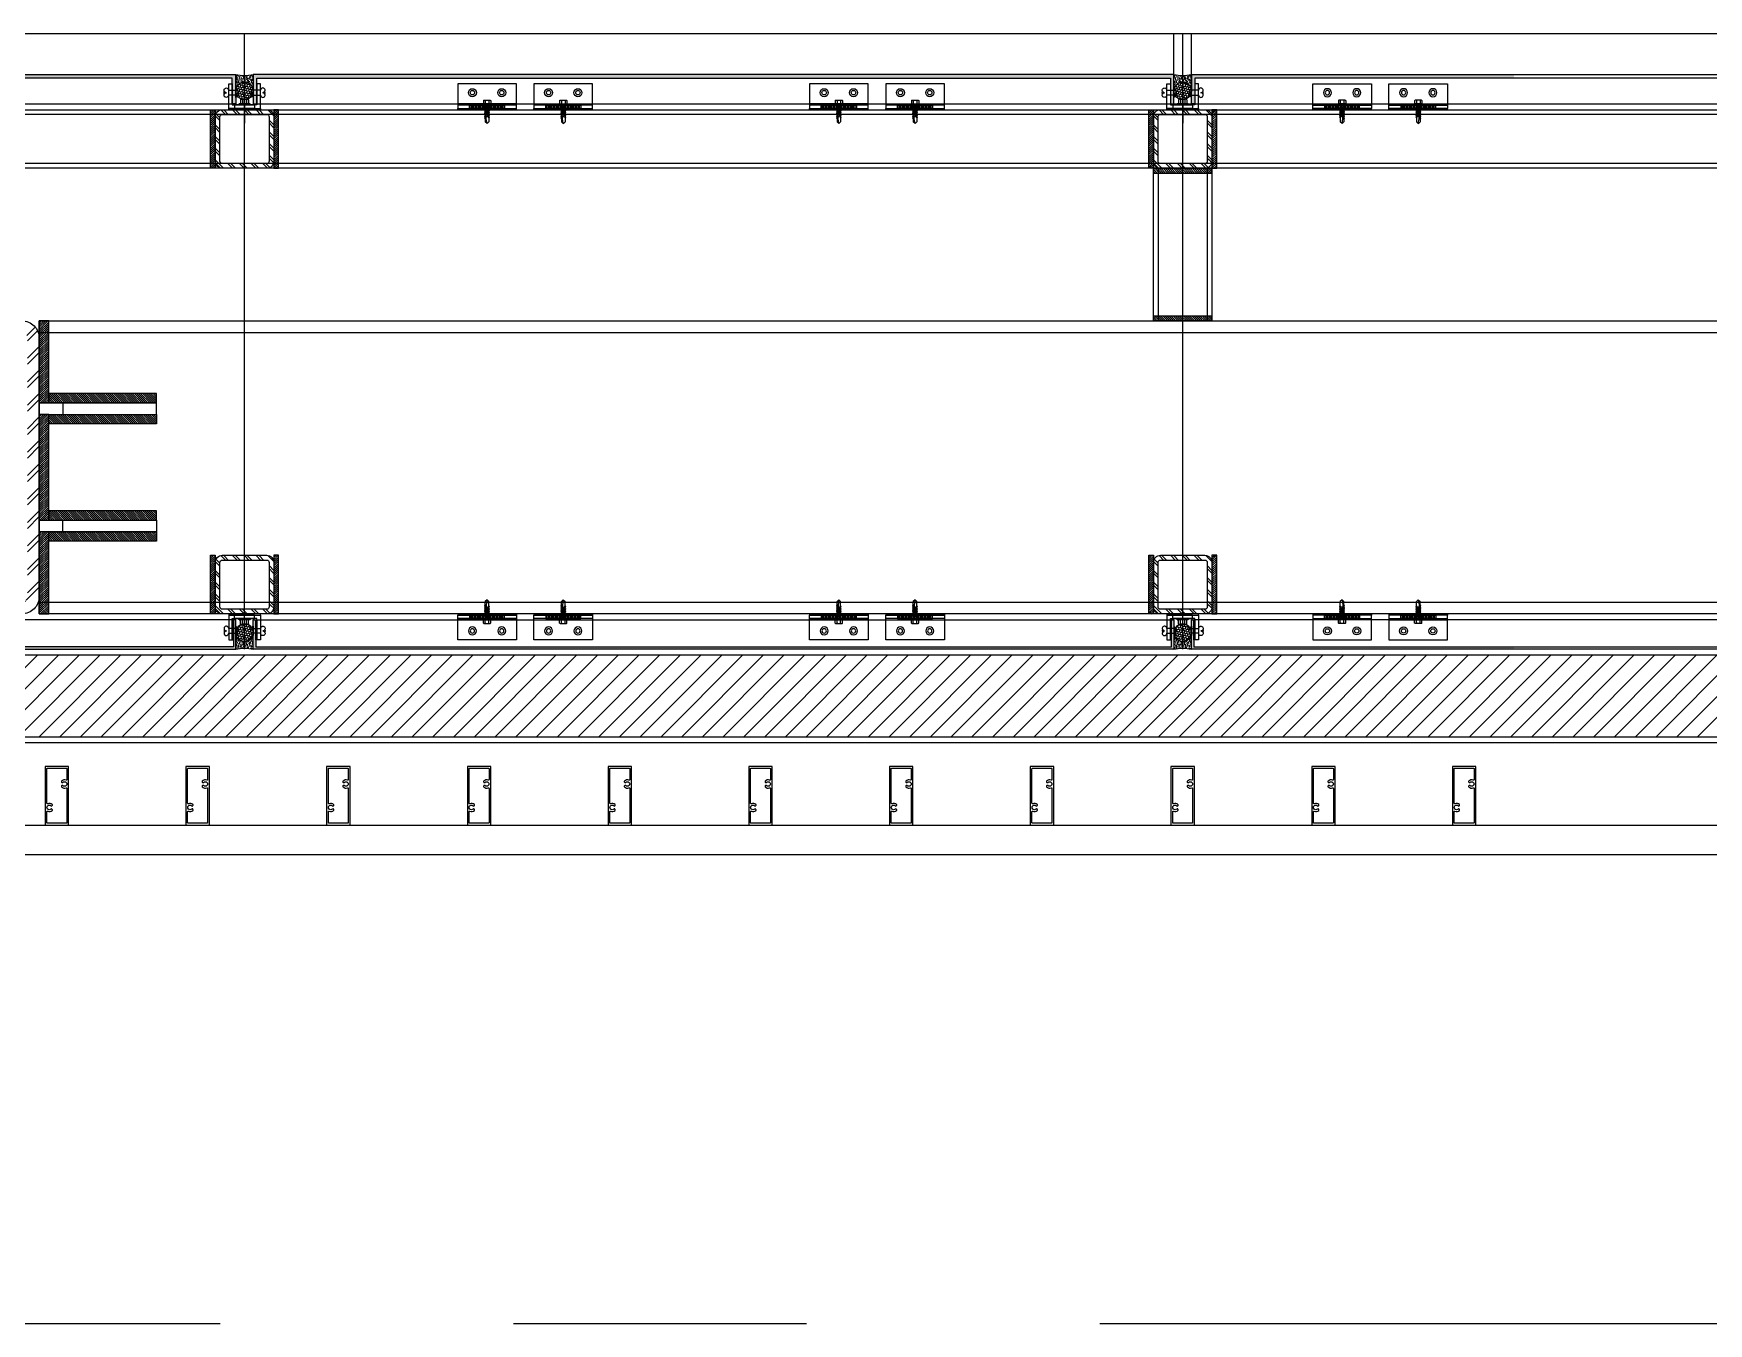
# Model space of a CAD drawing. Header units: millimetres. Extents: x 434053 to 1059003, y -2417481 to 936527.
# Drawn here: x 651481 to 652910, y -2250352 to -2249252 of the extents above; entities that cross this region are included whole.
import ezdxf

# ---------------------------------------------------------------- set-up
doc = ezdxf.new("R2010")
doc.units = ezdxf.units.MM
doc.header["$LTSCALE"] = 1000
doc.header["$MEASUREMENT"] = 0
for name, pattern in [('CENTER', [2, 1.25, -0.25, 0.25, -0.25]), ('HIDDEN', [9.525, 6.35, -3.175]), ('HIDDEN2', [4.7625, 3.175, -1.5875]), ('HIDDENX2', [19.05, 12.7, -6.35])]:
    doc.linetypes.add(name, pattern=pattern)
doc.layers.get('Defpoints').update_dxf_attribs({"color": 6})
for name, color, linetype in [('ALUM', 1, 'Continuous'), ('ALUM-V', 11, 'Continuous'), ('ELASTOMER', 6, 'Continuous'), ('ELASTOMER-V', 241, 'Continuous'), ('ELASTROMER-V', 241, 'Continuous'), ('EXTRUSION-V', 141, 'Continuous'), ('EXTRUSION1', 4, 'Continuous'), ('EXTRUSION2', 133, 'Continuous'), ('FASTENER', 191, 'Continuous'), ('GRID', 8, 'CENTER'), ('HZHZNEWPLOTLAYER#@$TT', 7, 'Continuous'), ('SILICONE', 8, 'Continuous'), ('STEEL', 3, 'Continuous'), ('STEEL-V', 71, 'Continuous'), ('WELD', 6, 'Continuous'), ('铝板断面填充', 14, 'Continuous')]:
    doc.layers.add(name, color=color, linetype=linetype)
pattern_1 = [(225, (-90676.2319, -29055.7167), (0.883883476, -0.883883476), [])]
pattern_2 = [(225, (-90676.2319, -28675.7167), (0.883883476, -0.883883476), [])]
pattern_3 = [(315, (29243.7129, -91816.2309), (0.883883476, 0.883883476), [])]
pattern_4 = [(315, (29243.7129, -91916.2309), (0.883883476, 0.883883476), [])]
pattern_5 = [(225, (-89876.2319, -28675.7167), (0.883883476, -0.883883476), [])]
pattern_6 = [(225, (-89876.2319, -29055.7167), (0.883883476, -0.883883476), [])]

# ---------------------------------------------------------------- blocks, each defined once
blk = doc.blocks.new('20221118-LC01')
at = {"color": 0, "linetype": 'ByBlock'}
blk.add_lwpolyline([(0, 50), (0, 0), (20, 0), (20, 50)], close=True, dxfattribs=at)
blk.add_lwpolyline([(1.5, 48, -0.414214), (2, 48.5), (18, 48.5, -0.414214), (18.5, 48), (18.5, 38.7, -0.531846), (17.8, 38.2, 0.30357), (14, 37.5, 0.490314), (14.2, 36.4), (14.2, 36.3, 0.339327), (15.1, 36.4, -2.412658), (15.1, 33.6, 0.339327), (14.2, 33.7), (14.2, 33.6, 0.490314), (14, 32.5, 0.30357), (17.8, 31.8, -0.531846), (18.5, 31.3), (18.5, 2, -0.414214), (18, 1.5), (2, 1.5, -0.414214), (1.5, 2), (1.5, 11.3, -0.531846), (2.2, 11.8, 0.30357), (6, 12.5, 0.490314), (5.8, 13.6), (5.8, 13.7, 0.339327), (4.9, 13.6, -2.412658), (4.9, 16.4, 0.339327), (5.8, 16.3), (5.8, 16.4, 0.490314), (6, 17.5, 0.30357), (2.2, 18.2, -0.531846), (1.5, 18.7)], format="xyb", close=True, dxfattribs=at)
blk = doc.blocks.new('rivet6')
at = {"color": 0, "linetype": 'ByBlock'}
blk.add_line((0, 4), (0, -4), dxfattribs=at)
blk.add_lwpolyline([(-6, 2, 2.414214), (-8, 0, 2.414214), (-6, -2)], format="xyb", dxfattribs=at)
at = {"color": 0, "linetype": 'HIDDEN2'}
blk.add_lwpolyline([(0, 2), (-6, 2), (-6, -2), (0, -2)], dxfattribs=at)
at = {"color": 0, "linetype": 'ByBlock'}
for centre, radius, start, end in [((-8, 0), 2, 150, 210), ((-3, 0), 5, 306.8699, 53.1301)]:
    blk.add_arc(centre, radius, start, end, dxfattribs=at)
blk = doc.blocks.new('*U521')
at = {"linetype": 'ByBlock', "lineweight": -2}
for p, q in [((-5, 0.5), (-5, 0)), ((5, 0), (-5, 0)), ((-4.7, 0.9), (-3.5, 1.1)), ((4.7, 0.9), (-4.7, 0.9)), ((-3.5, 4.4), (-3.5, 1.1)), ((3.5, 1.1), (-3.5, 1.1)), ((2.7, 4.9), (-2.7, 4.9)), ((-2.3, 0.9), (-1.8, 1.1)), ((-1.8, 4.4), (-1.8, 1.1)), ((1.8, 4.4), (1.8, 1.1)), ((2.5, 0.9), (1.8, 1.1)), ((3.5, 4.4), (3.5, 1.1)), ((4.7, 0.9), (3.5, 1.1)), ((5, 0.5), (5, 0))]:
    blk.add_line(p, q, dxfattribs=at)
for centre, radius, start, end in [((-4.7, 0.5), 0.343, 90, 180), ((-2.7, 3.8), 1.09, 35.4009, 144.5991), ((0, 1.2), 3.66, 61.0594, 118.9406), ((2.7, 3.8), 1.09, 35.4009, 144.5991), ((4.7, 0.5), 0.343, 0, 90)]:
    blk.add_arc(centre, radius, start, end, dxfattribs=at)
at = {"layer": 'GRID', "ltscale": 0.5}
blk.add_line((0, 4.9), (0, -15.6), dxfattribs=at)
blk = doc.blocks.new('*U563')
at = {"linetype": 'ByBlock', "lineweight": -2}
for p, q in [((-4.4, 0.5), (-4.4, 0)), ((4.4, 0), (-4.4, 0)), ((-4.1, 0.8), (-3.1, 1)), ((4.1, 0.8), (-4.1, 0.8)), ((-3.1, 3.9), (-3.1, 1)), ((3.1, 1), (-3.1, 1)), ((2.3, 4.2), (-2.3, 4.2)), ((-2, 0.8), (-1.5, 1)), ((-1.5, 3.9), (-1.5, 1)), ((-1.5, 0), (-1.5, -1.6)), ((1.5, 3.9), (1.5, 1)), ((2.2, 0.8), (1.5, 1)), ((1.5, 0), (1.5, -1.1)), ((3.1, 3.9), (3.1, 1)), ((4.1, 0.8), (3.1, 1)), ((4.4, 0.5), (4.4, 0)), ((-2.1, -1.9), (2.1, -1.4)), ((-2.1, -1.9), (-1.5, -1.6)), ((-2.1, -1.9), (-1.5, -2.2)), ((-2.1, -3.3), (2.1, -2.8)), ((-2.1, -3.3), (-1.5, -3)), ((-2.1, -3.3), (-1.5, -3.6)), ((-2.1, -4.7), (2.1, -4.2)), ((-2.1, -4.7), (-1.5, -4.4)), ((-2.1, -4.7), (-1.5, -5)), ((-2.1, -6.1), (2.1, -5.6)), ((-2.1, -6.1), (-1.5, -5.8)), ((-2.1, -6.1), (-1.5, -6.4)), ((-2.1, -7.5), (2.1, -7)), ((-2.1, -7.5), (-1.5, -7.2)), ((-2.1, -7.5), (-1.5, -7.8)), ((-2.1, -8.9), (2.1, -8.4)), ((-2.1, -8.9), (-1.5, -8.6)), ((-2.1, -8.9), (-1.5, -9.2)), ((-2.1, -10.3), (-1.5, -10)), ((-2.1, -10.3), (-1.1, -10.2)), ((-2.1, -10.3), (-1.5, -10.6)), ((-1.5, -1.6), (1.5, -1.1)), ((-1.5, -2.2), (1.5, -1.7)), ((-1.5, -2.2), (-1.5, -3)), ((-1.5, -3), (1.5, -2.5)), ((-1.5, -3.6), (1.5, -3.1)), ((-1.5, -3.6), (-1.5, -4.4)), ((-1.5, -4.4), (1.5, -3.9)), ((-1.5, -5), (1.5, -4.5)), ((-1.5, -5), (-1.5, -5.8)), ((-1.5, -5.8), (1.5, -5.3)), ((-1.5, -6.4), (1.5, -5.9)), ((-1.5, -6.4), (-1.5, -7.2)), ((-1.5, -7.2), (1.5, -6.7)), ((-1.5, -7.8), (1.5, -7.3)), ((-1.5, -7.8), (-1.5, -8.6)), ((-1.5, -8.6), (1.5, -8.1)), ((-1.5, -9.2), (1.5, -8.7)), ((-1.5, -9.2), (-1.5, -10)), ((-1.5, -10), (-1, -9.9)), ((-1.5, -10.6), (-1.5, -14.4)), ((-1.5, -10.6), (-1.3, -10.6)), ((0.6, -9.6), (1.5, -9.5)), ((0.7, -10), (2.1, -9.8)), ((0.7, -10.2), (1.5, -10.1)), ((0.7, -11), (1.5, -10.9)), ((0.7, -11.4), (2.1, -11.2)), ((0.7, -11.6), (1.5, -11.5)), ((1.5, -0.3), (1.5, -1.1)), ((2.1, -1.4), (1.5, -1.1)), ((2.1, -1.4), (1.5, -1.7)), ((1.5, -1.7), (1.5, -2.5)), ((2.1, -2.8), (1.5, -2.5)), ((2.1, -2.8), (1.5, -3.1)), ((1.5, -3.1), (1.5, -3.9)), ((2.1, -4.2), (1.5, -3.9)), ((2.1, -4.2), (1.5, -4.5)), ((1.5, -4.5), (1.5, -5.3)), ((2.1, -5.6), (1.5, -5.3)), ((2.1, -5.6), (1.5, -5.9)), ((1.5, -5.9), (1.5, -6.7)), ((2.1, -7), (1.5, -6.7)), ((2.1, -7), (1.5, -7.3)), ((1.5, -7.3), (1.5, -8.1)), ((2.1, -8.4), (1.5, -8.1)), ((2.1, -8.4), (1.5, -8.7)), ((1.5, -8.7), (1.5, -9.5)), ((2.1, -9.8), (1.5, -9.5)), ((2.1, -9.8), (1.5, -10.1)), ((1.5, -10.1), (1.5, -10.9)), ((2.1, -11.2), (1.5, -10.9)), ((2.1, -11.2), (1.5, -11.5)), ((1.5, -11.5), (1.5, -14.4)), ((0, -15.8), (-1.5, -14.4)), ((0, -15.8), (1.5, -14.4))]:
    blk.add_line(p, q, dxfattribs=at)
blk.add_lwpolyline([(0, -15.8), (0.7, -11.6), (0.7, -9.9, 0.417657), (0.4, -9.6, 0.097062), (-1, -9.9), (-1.5, -11)], format="xyb", dxfattribs=at)
for centre, radius, start, end in [((-4.1, 0.5), 0.3, 90, 180), ((-2.3, 3.3), 0.951, 35.4009, 144.5991), ((0, 1), 3.2, 61.0594, 118.9406), ((2.3, 3.3), 0.951, 35.4009, 144.5991), ((4.1, 0.5), 0.3, 0, 90)]:
    blk.add_arc(centre, radius, start, end, dxfattribs=at)
blk = doc.blocks.new('*U562')
at = {"layer": 'EXTRUSION1', "linetype": 'HIDDEN'}
h = blk.add_hatch(dxfattribs=at)
h.set_pattern_fill('ANSI31', color=8, scale=10, angle=45, style=0)
h.set_pattern_definition([(90, (-29149.7971, 32516.8571), (-1.25, 2e-16), [])])
h.paths.add_polyline_path([(40, 18.1), (10, 18.1), (10, 21), (40, 21)])
h = blk.add_hatch(dxfattribs=at)
h.set_pattern_fill('ANSI31', color=8, scale=10, angle=45, style=0)
h.set_pattern_definition([(90, (-29149.7971, 32581.8571), (-1.25, 2e-16), [])])
h.paths.add_polyline_path([(105, 18.1), (75, 18.1), (75, 21), (105, 21)])
blk.add_line((0, 18.1), (50, 18.1))
at = {"linetype": 'HIDDEN'}
for p, q in [((65, 18.1), (115, 18.1)), ((65, 17), (115, 17))]:
    blk.add_line(p, q, dxfattribs=at)
for points in [[(0, 21), (0, 17)], [(50, 17), (50, 21), (0, 21)], [(65, 21), (65, 0), (115, 0), (115, 21), (65, 21)]]:
    blk.add_lwpolyline(points)
blk.add_lwpolyline([(0, 17), (0, 0), (50, 0), (50, 17)], dxfattribs=at)
at = {"layer": 'ELASTOMER-V', "linetype": 'HIDDEN'}
for p, q in [((0, 22), (0, 21)), ((50, 22), (0, 22)), ((50, 22), (50, 21)), ((65, 22), (65, 21)), ((115, 22), (65, 22)), ((115, 22), (115, 21))]:
    blk.add_line(p, q, dxfattribs=at)
at = {"layer": 'EXTRUSION1', "color": 8, "linetype": 'HIDDEN'}
for points in [[(40, 18.1), (10, 18.1), (10, 21), (40, 21)], [(105, 18.1), (75, 18.1), (75, 21), (105, 21)]]:
    blk.add_lwpolyline(points, close=True, dxfattribs=at)
at = {"layer": 'FASTENER'}
for centre, radius in [((12.5, 7.5), 3.41), ((12.5, 7.5), 1.88), ((37.5, 7.5), 3.41), ((37.5, 7.5), 1.88), ((77.5, 7.5), 3.41), ((77.5, 7.5), 1.88), ((102.5, 7.5), 3.41), ((102.5, 7.5), 1.88)]:
    blk.add_circle(centre, radius, dxfattribs=at)
at = {"layer": 'FASTENER', "xscale": -1, "rotation": 179.9999555529958}
for p in [(25, 18.1), (90, 18.1)]:
    blk.add_blockref('*U563', p, dxfattribs=at)
blk = doc.blocks.new('A$C5B83370A')
at = {"linetype": 'HIDDENX2'}
h = blk.add_hatch(dxfattribs=at)
h.set_pattern_fill('ANSI31', scale=100, style=0)
h.set_pattern_definition([(45, (-77703.528, 60033.225), (-8.8388348, 8.8388348), [])])
h.paths.add_polyline_path([(2117.4, -530), (2117.4, -600), (555, -600), (555, -530)])
at = {"layer": 'ELASTOMER-V'}
h = blk.add_hatch(dxfattribs=at)
h.set_pattern_fill('HONEY', color=256, scale=10, angle=17.1833, style=0)
h.set_pattern_definition([(17.183306, (-1650.2541, 2189.9228), (1.47149637, 1.58814308), [1.25, -2.5]), (137.183306, (-1650.2541, 2189.9228), (-2.11112044, 0.4802817), [1.25, -2.5]), (77.183306, (-1650.2541, 2189.9228), (-0.63962407, 2.06842478), [-2.5, 1.25])])
edge = h.paths.add_edge_path()
edge.add_ellipse((800, -49), major_axis=(-5.3, -5.3), ratio=1, start_angle=0, end_angle=360)
h = blk.add_hatch(dxfattribs=at)
h.set_pattern_fill('HONEY', color=256, scale=10, angle=17.1833, style=0)
h.set_pattern_definition([(17.183306, (-850.2541, 2189.9228), (1.47149637, 1.58814308), [1.25, -2.5]), (137.183306, (-850.2541, 2189.9228), (-2.11112044, 0.4802817), [1.25, -2.5]), (77.183306, (-850.2541, 2189.9228), (-0.63962407, 2.06842478), [-2.5, 1.25])])
edge = h.paths.add_edge_path()
edge.add_ellipse((1600, -49), major_axis=(-5.3, -5.3), ratio=1, start_angle=0, end_angle=360)
h = blk.add_hatch(dxfattribs=at)
h.set_pattern_fill('HONEY', color=256, scale=10, angle=17.1833, style=0)
h.set_pattern_definition([(17.183306, (-1650.2541, 1663.929), (1.47149637, 1.58814308), [1.25, -2.5]), (137.183306, (-1650.2541, 1663.929), (-2.11112044, 0.4802817), [1.25, -2.5]), (77.183306, (-1650.2541, 1663.929), (-0.63962407, 2.06842478), [-2.5, 1.25])])
edge = h.paths.add_edge_path()
edge.add_ellipse((800, -511), major_axis=(-5.3, 5.3), ratio=1, start_angle=0, end_angle=360, ccw=False)
h = blk.add_hatch(dxfattribs=at)
h.set_pattern_fill('HONEY', color=256, scale=10, angle=17.1833, style=0)
h.set_pattern_definition([(17.183306, (-850.2541, 1663.929), (1.47149637, 1.58814308), [1.25, -2.5]), (137.183306, (-850.2541, 1663.929), (-2.11112044, 0.4802817), [1.25, -2.5]), (77.183306, (-850.2541, 1663.929), (-0.63962407, 2.06842478), [-2.5, 1.25])])
edge = h.paths.add_edge_path()
edge.add_ellipse((1600, -511), major_axis=(-5.3, 5.3), ratio=1, start_angle=0, end_angle=360, ccw=False)
at = {"layer": 'SILICONE'}
h = blk.add_hatch(dxfattribs=at)
h.set_pattern_fill('AR-SAND', color=256, angle=-72.8167, style=0)
h.set_pattern_definition([(324.683306, (-1650.254, 2191.9228), (1.8222089, 0.6294226), [0, -1.52, 0, -1.7, 0, -1.625]), (294.68331, (-1650.254, 2191.9228), (3.2190227, -0.857036), [0, -0.82, 0, -1.37, 0, -0.525]), (254.683306, (-1650.6175, 2193.098), (0.9254165, -2.9734687), [0, -0.5, 0, -1.8, 0, -2.35]), (244.68331, (-1650.6175, 2193.098), (1.7265991, -2.6126552), [0, -0.25, 0, -1.18, 0, -1.35])])
edge = h.paths.add_edge_path()
edge.add_line((792.5, -49), (792.5, -35))
edge.add_arc((800, 0), 35.8, 257.9147, 282.0853)
edge.add_line((807.5, -35), (807.5, -35.5))
edge.add_line((807.5, -35.5), (807.5, -48.8))
edge.add_arc((800, -49), 7.5, 1.0837, 179.9808)
h = blk.add_hatch(dxfattribs=at)
h.set_pattern_fill('AR-SAND', color=256, angle=-72.8167, style=0)
h.set_pattern_definition([(324.683306, (-850.254, 2191.9228), (1.8222089, 0.6294226), [0, -1.52, 0, -1.7, 0, -1.625]), (294.68331, (-850.254, 2191.9228), (3.2190227, -0.857036), [0, -0.82, 0, -1.37, 0, -0.525]), (254.683306, (-850.6175, 2193.098), (0.9254165, -2.9734687), [0, -0.5, 0, -1.8, 0, -2.35]), (244.68331, (-850.6175, 2193.098), (1.7265991, -2.6126552), [0, -0.25, 0, -1.18, 0, -1.35])])
edge = h.paths.add_edge_path()
edge.add_line((1592.5, -49), (1592.5, -35))
edge.add_arc((1600, 0), 35.8, 257.9147, 282.0853)
edge.add_line((1607.5, -35), (1607.5, -35.5))
edge.add_line((1607.5, -35.5), (1607.5, -48.8))
edge.add_arc((1600, -49), 7.5, 1.0837, 179.9808)
h = blk.add_hatch(dxfattribs=at)
h.set_pattern_fill('AR-SAND', color=256, angle=-72.8167, style=0)
h.set_pattern_definition([(324.683306, (-1650.254, 1665.929), (1.8222089, 0.6294226), [0, -1.52, 0, -1.7, 0, -1.625]), (294.68331, (-1650.254, 1665.929), (3.2190227, -0.857036), [0, -0.82, 0, -1.37, 0, -0.525]), (254.683306, (-1650.6175, 1667.104), (0.9254165, -2.9734687), [0, -0.5, 0, -1.8, 0, -2.35]), (244.68331, (-1650.6175, 1667.104), (1.7265991, -2.6126552), [0, -0.25, 0, -1.18, 0, -1.35])])
edge = h.paths.add_edge_path()
edge.add_line((792.5, -511), (792.5, -525))
edge.add_arc((800, -560), 35.8, 77.9147, 102.0853, ccw=False)
edge.add_line((807.5, -525), (807.5, -524.5))
edge.add_line((807.5, -524.5), (807.5, -511.2))
edge.add_arc((800, -511), 7.5, 180.0192, 358.9163, ccw=False)
h = blk.add_hatch(dxfattribs=at)
h.set_pattern_fill('AR-SAND', color=256, angle=-72.8167, style=0)
h.set_pattern_definition([(324.683306, (-850.254, 1665.929), (1.8222089, 0.6294226), [0, -1.52, 0, -1.7, 0, -1.625]), (294.68331, (-850.254, 1665.929), (3.2190227, -0.857036), [0, -0.82, 0, -1.37, 0, -0.525]), (254.683306, (-850.6175, 1667.104), (0.9254165, -2.9734687), [0, -0.5, 0, -1.8, 0, -2.35]), (244.68331, (-850.6175, 1667.104), (1.7265991, -2.6126552), [0, -0.25, 0, -1.18, 0, -1.35])])
edge = h.paths.add_edge_path()
edge.add_line((1592.5, -511), (1592.5, -525))
edge.add_arc((1600, -560), 35.8, 77.9147, 102.0853, ccw=False)
edge.add_line((1607.5, -525), (1607.5, -524.5))
edge.add_line((1607.5, -524.5), (1607.5, -511.2))
edge.add_arc((1600, -511), 7.5, 180.0192, 358.9163, ccw=False)
at = {"layer": 'STEEL-V', "linetype": 'ByBlock'}
h = blk.add_hatch(dxfattribs=at)
h.set_pattern_fill('GEOL7', color=256, scale=20, angle=180, style=0, pattern_type=2)
h.set_pattern_definition([(315, (-61506.035, -21407.467), (10.0013183, -2e-15), [20]), (315, (-61508.535, -21407.467), (10.0013183, -2e-15), [20])])
edge = h.paths.add_edge_path(flags=16)
edge.add_line((779, -109), (779, -71))
edge.add_arc((781, -71), 2, 90, 180, ccw=False)
edge.add_line((781, -69), (819, -69))
edge.add_arc((819, -71), 2, 0, 90, ccw=False)
edge.add_line((821, -71), (821, -109))
edge.add_arc((819, -109), 2, 270, 360, ccw=False)
edge.add_line((819, -111), (781, -111))
edge.add_arc((781, -109), 2, 180, 270, ccw=False)
edge = h.paths.add_edge_path()
edge.add_line((775, -109), (775, -71))
edge.add_arc((781, -71), 6, 90, 180, ccw=False)
edge.add_line((781, -65), (819, -65))
edge.add_arc((819, -71), 6, 0, 90, ccw=False)
edge.add_line((825, -71), (825, -109))
edge.add_arc((819, -109), 6, 270, 360, ccw=False)
edge.add_line((819, -115), (781, -115))
edge.add_arc((781, -109), 6, 180, 270, ccw=False)
h = blk.add_hatch(dxfattribs=at)
h.set_pattern_fill('GEOL7', color=256, scale=20, angle=180, style=0, pattern_type=2)
h.set_pattern_definition([(315, (-60706.035, -21407.467), (10.0013183, -2e-15), [20]), (315, (-60708.535, -21407.467), (10.0013183, -2e-15), [20])])
edge = h.paths.add_edge_path(flags=16)
edge.add_line((1579, -109), (1579, -71))
edge.add_arc((1581, -71), 2, 90, 180, ccw=False)
edge.add_line((1581, -69), (1619, -69))
edge.add_arc((1619, -71), 2, 0, 90, ccw=False)
edge.add_line((1621, -71), (1621, -109))
edge.add_arc((1619, -109), 2, 270, 360, ccw=False)
edge.add_line((1619, -111), (1581, -111))
edge.add_arc((1581, -109), 2, 180, 270, ccw=False)
edge = h.paths.add_edge_path()
edge.add_line((1575, -109), (1575, -71))
edge.add_arc((1581, -71), 6, 90, 180, ccw=False)
edge.add_line((1581, -65), (1619, -65))
edge.add_arc((1619, -71), 6, 0, 90, ccw=False)
edge.add_line((1625, -71), (1625, -109))
edge.add_arc((1619, -109), 6, 270, 360, ccw=False)
edge.add_line((1619, -115), (1581, -115))
edge.add_arc((1581, -109), 6, 180, 270, ccw=False)
h = blk.add_hatch(dxfattribs=at)
h.set_pattern_fill('GEOL7', color=256, scale=40, angle=90, style=0, pattern_type=2)
h.set_pattern_definition([(225, (-20545.625, 75479.46), (-3e-15, -20.0026366), [40]), (225, (-20545.625, 75484.46), (-3e-15, -20.0026366), [40])])
edge = h.paths.add_edge_path(flags=16)
edge.add_line((440, -255), (610, -255))
edge.add_arc((610, -260), 5, 0, 90, ccw=False)
edge.add_line((615, -260), (615, -480))
edge.add_arc((610, -480), 5, -90, 0, ccw=False)
edge.add_line((610, -485), (440, -485))
edge.add_arc((440, -480), 5, 180, 270, ccw=False)
edge.add_line((435, -480), (435, -260))
edge.add_arc((440, -260), 5, 90, 180, ccw=False)
edge = h.paths.add_edge_path()
edge.add_line((440, -245), (610, -245))
edge.add_arc((610, -260), 15, 0, 90, ccw=False)
edge.add_line((625, -260), (625, -480))
edge.add_arc((610, -480), 15, -90, 0, ccw=False)
edge.add_line((610, -495), (440, -495))
edge.add_arc((440, -480), 15, 180, 270, ccw=False)
edge.add_line((425, -480), (425, -260))
edge.add_arc((440, -260), 15, 90, 180, ccw=False)
h = blk.add_hatch(dxfattribs=at)
h.set_pattern_fill('GEOL7', color=256, scale=20, angle=180, style=0, pattern_type=2)
h.set_pattern_definition([(315, (-61506.035, -21787.467), (10.0013183, -2e-15), [20]), (315, (-61508.535, -21787.467), (10.0013183, -2e-15), [20])])
edge = h.paths.add_edge_path(flags=16)
edge.add_line((779, -489), (779, -451))
edge.add_arc((781, -451), 2, 90, 180, ccw=False)
edge.add_line((781, -449), (819, -449))
edge.add_arc((819, -451), 2, 0, 90, ccw=False)
edge.add_line((821, -451), (821, -489))
edge.add_arc((819, -489), 2, 270, 360, ccw=False)
edge.add_line((819, -491), (781, -491))
edge.add_arc((781, -489), 2, 180, 270, ccw=False)
edge = h.paths.add_edge_path()
edge.add_line((775, -489), (775, -451))
edge.add_arc((781, -451), 6, 90, 180, ccw=False)
edge.add_line((781, -445), (819, -445))
edge.add_arc((819, -451), 6, 0, 90, ccw=False)
edge.add_line((825, -451), (825, -489))
edge.add_arc((819, -489), 6, 270, 360, ccw=False)
edge.add_line((819, -495), (781, -495))
edge.add_arc((781, -489), 6, 180, 270, ccw=False)
h = blk.add_hatch(dxfattribs=at)
h.set_pattern_fill('GEOL7', color=256, scale=20, angle=180, style=0, pattern_type=2)
h.set_pattern_definition([(315, (-60706.035, -21787.467), (10.0013183, -2e-15), [20]), (315, (-60708.535, -21787.467), (10.0013183, -2e-15), [20])])
edge = h.paths.add_edge_path(flags=16)
edge.add_line((1579, -489), (1579, -451))
edge.add_arc((1581, -451), 2, 90, 180, ccw=False)
edge.add_line((1581, -449), (1619, -449))
edge.add_arc((1619, -451), 2, 0, 90, ccw=False)
edge.add_line((1621, -451), (1621, -489))
edge.add_arc((1619, -489), 2, 270, 360, ccw=False)
edge.add_line((1619, -491), (1581, -491))
edge.add_arc((1581, -489), 2, 180, 270, ccw=False)
edge = h.paths.add_edge_path()
edge.add_line((1575, -489), (1575, -451))
edge.add_arc((1581, -451), 6, 90, 180, ccw=False)
edge.add_line((1581, -445), (1619, -445))
edge.add_arc((1619, -451), 6, 0, 90, ccw=False)
edge.add_line((1625, -451), (1625, -489))
edge.add_arc((1619, -489), 6, 270, 360, ccw=False)
edge.add_line((1619, -495), (1581, -495))
edge.add_arc((1581, -489), 6, 180, 270, ccw=False)
at = {"layer": 'WELD'}
h = blk.add_hatch(dxfattribs=at)
h.set_pattern_fill('ANSI31', color=256, scale=10, angle=180, style=0)
h.set_pattern_definition(pattern_2)
h.paths.add_polyline_path([(775, -65), (775, -115), (771, -115), (771, -65)])
h = blk.add_hatch(dxfattribs=at)
h.set_pattern_fill('ANSI31', color=256, scale=10, angle=180, style=0)
h.set_pattern_definition(pattern_2)
h.paths.add_polyline_path([(825, -65), (825, -115), (829, -115), (829, -65)])
h = blk.add_hatch(dxfattribs=at)
h.set_pattern_fill('ANSI31', color=256, scale=10, angle=180, style=0)
h.set_pattern_definition(pattern_5)
h.paths.add_polyline_path([(1575, -65), (1575, -115), (1571, -115), (1571, -65)])
h = blk.add_hatch(dxfattribs=at)
h.set_pattern_fill('ANSI31', color=256, scale=10, angle=180, style=0)
h.set_pattern_definition(pattern_5)
h.paths.add_polyline_path([(1625, -65), (1625, -115), (1629, -115), (1629, -65)])
h = blk.add_hatch(dxfattribs=at)
h.set_pattern_fill('ANSI31', color=256, scale=10, angle=90, style=0)
h.set_pattern_definition([(135, (-26985.7177, 91386.2309), (-0.883883476, -0.883883476), [])])
h.paths.add_polyline_path([(1625, -115), (1575, -115), (1575, -119), (1625, -119)])
h = blk.add_hatch(dxfattribs=at)
h.set_pattern_fill('ANSI31', color=256, scale=10, angle=90, style=0)
h.set_pattern_definition([(135, (-26985.7177, 91260.2271), (-0.883883476, -0.883883476), [])])
h.paths.add_polyline_path([(1625, -241), (1575, -241), (1575, -245), (1625, -245)])
h = blk.add_hatch(dxfattribs=at)
h.set_pattern_fill('ANSI31', color=256, scale=10, angle=180, style=0)
h.set_pattern_definition([(225, (-90876.231, -28855.7167), (0.883883476, -0.883883476), [])])
h.paths.add_polyline_path([(625, -245), (625, -315), (633, -315), (633, -245)])
h = blk.add_hatch(dxfattribs=at)
h.set_pattern_fill('ANSI31', color=256, scale=10, angle=270, style=0)
h.set_pattern_definition(pattern_3)
h.paths.add_polyline_path([(633, -315), (725, -315), (725, -307), (633, -307)])
h = blk.add_hatch(dxfattribs=at)
h.set_pattern_fill('ANSI31', color=256, scale=10, angle=180, style=0)
h.set_pattern_definition([(225, (-90876.231, -28935.7167), (0.883883476, -0.883883476), [])])
h.paths.add_polyline_path([(625, -325), (625, -415), (633, -415), (633, -325)])
h = blk.add_hatch(dxfattribs=at)
h.set_pattern_fill('ANSI31', color=256, scale=10, angle=270, style=0)
h.set_pattern_definition(pattern_3)
h.paths.add_polyline_path([(633, -325), (725, -325), (725, -333), (633, -333)])
h = blk.add_hatch(dxfattribs=at)
h.set_pattern_fill('ANSI31', color=256, scale=10, angle=270, style=0)
h.set_pattern_definition(pattern_4)
h.paths.add_polyline_path([(633, -415), (725, -415), (725, -407), (633, -407)])
h = blk.add_hatch(dxfattribs=at)
h.set_pattern_fill('ANSI31', color=256, scale=10, angle=180, style=0)
h.set_pattern_definition([(225, (-90876.231, -29035.7167), (0.883883476, -0.883883476), [])])
h.paths.add_polyline_path([(625, -425), (625, -495), (633, -495), (633, -425)])
h = blk.add_hatch(dxfattribs=at)
h.set_pattern_fill('ANSI31', color=256, scale=10, angle=270, style=0)
h.set_pattern_definition(pattern_4)
h.paths.add_polyline_path([(633, -425), (725, -425), (725, -433), (633, -433)])
h = blk.add_hatch(dxfattribs=at)
h.set_pattern_fill('ANSI31', color=256, scale=10, angle=180, style=0)
h.set_pattern_definition(pattern_1)
h.paths.add_polyline_path([(775, -445), (775, -495), (771, -495), (771, -445)])
h = blk.add_hatch(dxfattribs=at)
h.set_pattern_fill('ANSI31', color=256, scale=10, angle=180, style=0)
h.set_pattern_definition(pattern_1)
h.paths.add_polyline_path([(825, -445), (825, -495), (829, -495), (829, -445)])
h = blk.add_hatch(dxfattribs=at)
h.set_pattern_fill('ANSI31', color=256, scale=10, angle=180, style=0)
h.set_pattern_definition(pattern_6)
h.paths.add_polyline_path([(1575, -445), (1575, -495), (1571, -495), (1571, -445)])
h = blk.add_hatch(dxfattribs=at)
h.set_pattern_fill('ANSI31', color=256, scale=10, angle=180, style=0)
h.set_pattern_definition(pattern_6)
h.paths.add_polyline_path([(1625, -445), (1625, -495), (1629, -495), (1629, -445)])
at = {"layer": '铝板断面填充', "linetype": 'ByBlock'}
for points in [[(789.5, -60), (789.5, -38), (568, -38), (568, -60), (565, -60), (565, -35), (792.5, -35), (792.5, -60)], [(810.5, -60), (810.5, -38), (1589.5, -38), (1589.5, -60), (1592.5, -60), (1592.5, -35), (807.5, -35), (807.5, -60)], [(1882.6, -35), (1607.5, -35), (1607.5, -60), (1610.5, -60), (1610.5, -38), (1882.6, -38)], [(790.5, -500), (790.5, -523), (548, -523), (548, -598), (530, -598), (530, -600), (550, -600), (550, -525), (792.5, -525), (792.5, -500)], [(1063.9, -525), (807.5, -525), (807.5, -500), (809.5, -500), (809.5, -523), (1063.9, -523)], [(1592.5, -525), (807.5, -525), (807.5, -500), (809.5, -500), (809.5, -523), (1590.5, -523), (1590.5, -500), (1592.5, -500)], [(1882.6, -525), (1607.5, -525), (1607.5, -500), (1609.5, -500), (1609.5, -523), (1882.6, -523)]]:
    blk.add_hatch(color=14, dxfattribs=at).paths.add_polyline_path(points)
at = {"linetype": 'HIDDENX2'}
blk.add_lwpolyline([(2117.4, -600), (555, -600), (555, -530), (2117.4, -530)], dxfattribs=at)
at = {"layer": 'ALUM'}
for points in [[(789.5, -60), (789.5, -38), (568, -38), (568, -60), (565, -60), (565, -35), (792.5, -35), (792.5, -60)], [(810.5, -60), (810.5, -38), (1589.5, -38), (1589.5, -60), (1592.5, -60), (1592.5, -35), (807.5, -35), (807.5, -60)]]:
    blk.add_lwpolyline(points, close=True, dxfattribs=at)
blk.add_lwpolyline([(2117.4, -38), (1610.5, -38), (1610.5, -60), (1607.5, -60), (1607.5, -35), (2117.4, -35)], dxfattribs=at)
at = {"layer": 'ALUM', "linetype": 'ByBlock'}
for points in [[(790.5, -500), (790.5, -523), (548, -523), (548, -598), (530, -598), (530, -600), (550, -600), (550, -525), (792.5, -525), (792.5, -500)], [(1592.5, -525), (807.5, -525), (807.5, -500), (809.5, -500), (809.5, -523), (1590.5, -523), (1590.5, -500), (1592.5, -500)]]:
    blk.add_lwpolyline(points, close=True, dxfattribs=at)
blk.add_lwpolyline([(2117.4, -525), (1607.5, -525), (1607.5, -500), (1609.5, -500), (1609.5, -523), (2117.4, -523)], dxfattribs=at)
at = {"layer": 'ALUM-V'}
for p, q in [((300, 0), (2117.4, 0)), ((1592.5, -35), (1592.5, 0)), ((1607.5, -35), (1607.5, 0)), ((568, -60), (789.5, -60)), ((810.5, -60), (2117.4, -60)), ((809.5, -500), (1590.5, -500)), ((2117.4, -500), (1609.5, -500))]:
    blk.add_line(p, q, dxfattribs=at)
blk.add_lwpolyline([(790.5, -500), (530, -500), (530, -598)], dxfattribs=at)
at = {"layer": 'Defpoints'}
for points in [[(775, -65), (775, -115), (771, -115), (771, -65)], [(825, -65), (825, -115), (829, -115), (829, -65)], [(1575, -65), (1575, -115), (1571, -115), (1571, -65)], [(1625, -65), (1625, -115), (1629, -115), (1629, -65)], [(1625, -115), (1575, -115), (1575, -119), (1625, -119)], [(1625, -241), (1575, -241), (1575, -245), (1625, -245)], [(625, -245), (625, -315), (633, -315), (633, -245)], [(633, -315), (725, -315), (725, -307), (633, -307)], [(625, -325), (625, -415), (633, -415), (633, -325)], [(633, -325), (725, -325), (725, -333), (633, -333)], [(633, -415), (725, -415), (725, -407), (633, -407)], [(625, -425), (625, -495), (633, -495), (633, -425)], [(633, -425), (725, -425), (725, -433), (633, -433)], [(775, -445), (775, -495), (771, -495), (771, -445)], [(825, -445), (825, -495), (829, -495), (829, -445)], [(1575, -445), (1575, -495), (1571, -495), (1571, -445)], [(1625, -445), (1625, -495), (1629, -495), (1629, -445)]]:
    blk.add_lwpolyline(points, close=True, dxfattribs=at)
at = {"layer": 'ELASTOMER'}
for centre in [(800, -49), (1600, -49)]:
    blk.add_ellipse(centre, major_axis=(-5.3, -5.3), ratio=1, start_param=2.356194490188446, end_param=8.639379797368033, dxfattribs=at)
at = {"layer": 'ELASTOMER', "extrusion": (0, 0, -1)}
for centre in [(800, -511), (1600, -511)]:
    blk.add_ellipse(centre, major_axis=(-5.3, 5.3), ratio=1, start_param=2.356194490188446, end_param=8.639379797368033, dxfattribs=at)
at = {"layer": 'ELASTROMER-V'}
for points in [[(813.5, -65), (786.5, -65), (786.5, -64), (813.5, -64)], [(1613.5, -65), (1586.5, -65), (1586.5, -64), (1613.5, -64)], [(813.5, -495), (786.5, -495), (786.5, -496), (813.5, -496)], [(1613.5, -495), (1586.5, -495), (1586.5, -496), (1613.5, -496)], [(790.5, -500), (789.5, -500), (789.5, -517), (790.5, -517)], [(809.5, -500), (810.5, -500), (810.5, -517), (809.5, -517)], [(1590.5, -500), (1589.5, -500), (1589.5, -517), (1590.5, -517)], [(1609.5, -500), (1610.5, -500), (1610.5, -517), (1609.5, -517)]]:
    blk.add_lwpolyline(points, close=True, dxfattribs=at)
at = {"layer": 'EXTRUSION-V'}
for p, q in [((2117.4, -605), (550, -605)), ((550, -675), (2117.4, -675)), ((550, -700), (2117.4, -700))]:
    blk.add_line(p, q, dxfattribs=at)
at = {"layer": 'EXTRUSION2'}
for points in [[(789.5, -61), (808.5, -61), (808.5, -64), (786.5, -64), (786.5, -43), (789.5, -43)], [(810.5, -61), (791.5, -61), (791.5, -64), (813.5, -64), (813.5, -43), (810.5, -43)], [(1589.5, -61), (1608.5, -61), (1608.5, -64), (1586.5, -64), (1586.5, -43), (1589.5, -43)], [(1610.5, -61), (1591.5, -61), (1591.5, -64), (1613.5, -64), (1613.5, -43), (1610.5, -43)], [(789.5, -499), (808.5, -499), (808.5, -496), (786.5, -496), (786.5, -517), (789.5, -517)], [(810.5, -499), (791.5, -499), (791.5, -496), (813.5, -496), (813.5, -517), (810.5, -517)], [(1589.5, -499), (1608.5, -499), (1608.5, -496), (1586.5, -496), (1586.5, -517), (1589.5, -517)], [(1610.5, -499), (1591.5, -499), (1591.5, -496), (1613.5, -496), (1613.5, -517), (1610.5, -517)]]:
    blk.add_lwpolyline(points, close=True, dxfattribs=at)
at = {"layer": 'GRID'}
for p, q in [((800, -525), (800, 0)), ((1600, -525), (1600, 0))]:
    blk.add_line(p, q, dxfattribs=at)
at = {"layer": 'SILICONE'}
for points in [[(792.5, -49), (792.5, -35, 0.105857), (807.5, -35), (807.5, -35.5), (807.5, -48.8, 0.990421), (792.5, -49)], [(1592.5, -49), (1592.5, -35, 0.105857), (1607.5, -35), (1607.5, -35.5), (1607.5, -48.8, 0.990421), (1592.5, -49)], [(792.5, -511), (792.5, -525, -0.105857), (807.5, -525), (807.5, -524.5), (807.5, -511.2, -0.990421), (792.5, -511)], [(1592.5, -511), (1592.5, -525, -0.105857), (1607.5, -525), (1607.5, -524.5), (1607.5, -511.2, -0.990421), (1592.5, -511)]]:
    blk.add_lwpolyline(points, format="xyb", dxfattribs=at)
at = {"layer": 'STEEL'}
for points in [[(775, -109), (775, -71, -0.414214), (781, -65), (819, -65, -0.414214), (825, -71), (825, -109, -0.414214), (819, -115), (781, -115, -0.414214)], [(779, -109), (779, -71, -0.414214), (781, -69), (819, -69, -0.414214), (821, -71), (821, -109, -0.414214), (819, -111), (781, -111, -0.414214)], [(1575, -109), (1575, -71, -0.414214), (1581, -65), (1619, -65, -0.414214), (1625, -71), (1625, -109, -0.414214), (1619, -115), (1581, -115, -0.414214)], [(1579, -109), (1579, -71, -0.414214), (1581, -69), (1619, -69, -0.414214), (1621, -71), (1621, -109, -0.414214), (1619, -111), (1581, -111, -0.414214)], [(440, -245), (610, -245, -0.414214), (625, -260), (625, -480, -0.414214), (610, -495), (440, -495, -0.414214), (425, -480), (425, -260, -0.414214)], [(775, -489), (775, -451, -0.414214), (781, -445), (819, -445, -0.414214), (825, -451), (825, -489, -0.414214), (819, -495), (781, -495, -0.414214)], [(779, -489), (779, -451, -0.414214), (781, -449), (819, -449, -0.414214), (821, -451), (821, -489, -0.414214), (819, -491), (781, -491, -0.414214)], [(1575, -489), (1575, -451, -0.414214), (1581, -445), (1619, -445, -0.414214), (1625, -451), (1625, -489, -0.414214), (1619, -495), (1581, -495, -0.414214)], [(1579, -489), (1579, -451, -0.414214), (1581, -449), (1619, -449, -0.414214), (1621, -451), (1621, -489, -0.414214), (1619, -491), (1581, -491, -0.414214)]]:
    blk.add_lwpolyline(points, format="xyb", close=True, dxfattribs=at)
at = {"layer": 'STEEL-V', "linetype": 'HIDDEN'}
for p, q in [((2117.4, -69), (582.5, -69)), ((2117.4, -111), (582.5, -111)), ((1579, -115), (1579, -245)), ((1621, -115), (1621, -245)), ((625, -255), (2117.4, -255)), ((625, -485), (2117.4, -485))]:
    blk.add_line(p, q, dxfattribs=at)
at = {"layer": 'STEEL-V', "linetype": 'ByBlock'}
for p, q in [((645, -315), (645, -325)), ((645, -425), (645, -415))]:
    blk.add_line(p, q, dxfattribs=at)
at = {"layer": 'STEEL-V'}
for points in [[(2117.4, -115), (582.5, -115), (582.5, -65), (2117.4, -65)], [(2117.4, -495), (625, -495), (625, -245), (2117.4, -245)]]:
    blk.add_lwpolyline(points, dxfattribs=at)
blk.add_lwpolyline([(1625, -115), (1625, -245), (1575, -245), (1575, -115)], close=True, dxfattribs=at)
at = {"layer": 'STEEL-V', "linetype": 'ByBlock'}
for points in [[(625, -325), (725, -325), (725, -315), (625, -315)], [(625, -415), (725, -415), (725, -425), (625, -425)]]:
    blk.add_lwpolyline(points, close=True, dxfattribs=at)
at = {"layer": 'EXTRUSION1'}
for p in [(630, -675), (750, -675), (870, -675), (990, -675), (1110, -675), (1230, -675), (1350, -675), (1470, -675), (1590, -675), (1710, -675), (1830, -675)]:
    blk.add_blockref('20221118-LC01', p, dxfattribs=at)
at = {"layer": 'EXTRUSION2'}
for p, rotation in [((1096.8, -43), 180.0000230671135), ((1396.8, -43), 180.0000230671135), ((1710.9, -517), 2.306711354908668e-05)]:
    blk.add_blockref('*U562', p, dxfattribs=dict(at, rotation=rotation))
for p, xscale, rotation in [((1710.9, -43), -1.000000000000001, 179.9999769328864), ((1096.8, -517), -1, 359.9999769328865), ((1396.8, -517), -1, 359.9999769328865)]:
    blk.add_blockref('*U562', p, dxfattribs=dict(at, xscale=xscale, rotation=rotation))
at = {"layer": 'FASTENER'}
for name, p, xscale, rotation in [('rivet6', (792.5, -50.5), -0.9999999999999991, 180.000990947829), ('rivet6', (1592.5, -50.5), -0.9999999999999991, 180.000990947829), ('*U521', (800, -499), -1, 180), ('*U521', (1600, -499), -1, 180), ('rivet6', (807.5, -509.5), -0.9999999999999996, 359.9990090520851), ('rivet6', (1607.5, -509.5), -0.9999999999999996, 359.9990090520851)]:
    blk.add_blockref(name, p, dxfattribs=dict(at, xscale=xscale, rotation=rotation))
for p in [(800, -61), (1600, -61)]:
    blk.add_blockref('*U521', p, dxfattribs=at)
for p, rotation in [((807.5, -50.5), 180.0009909479149), ((1607.5, -50.5), 180.0009909479149), ((792.5, -509.5), 359.999009052171), ((1592.5, -509.5), 359.999009052171)]:
    blk.add_blockref('rivet6', p, dxfattribs=dict(at, rotation=rotation))
blk = doc.blocks.new('A$C4AEA3CD0')
at = {"layer": 'GRID'}
blk.add_line((0, 3237.96), (13349.88, 3237.96), dxfattribs=at)
blk.add_blockref('A$C5B83370A', (2470.7, 4337.96))

msp = doc.modelspace()

# ---------------------------------------------------------------- block references
at = {"layer": 'HZHZNEWPLOTLAYER#@$TT'}
msp.add_blockref('A$C4AEA3CD0', (648390.6, -2253589.6), dxfattribs=at)

doc.saveas('drawing.dxf')
